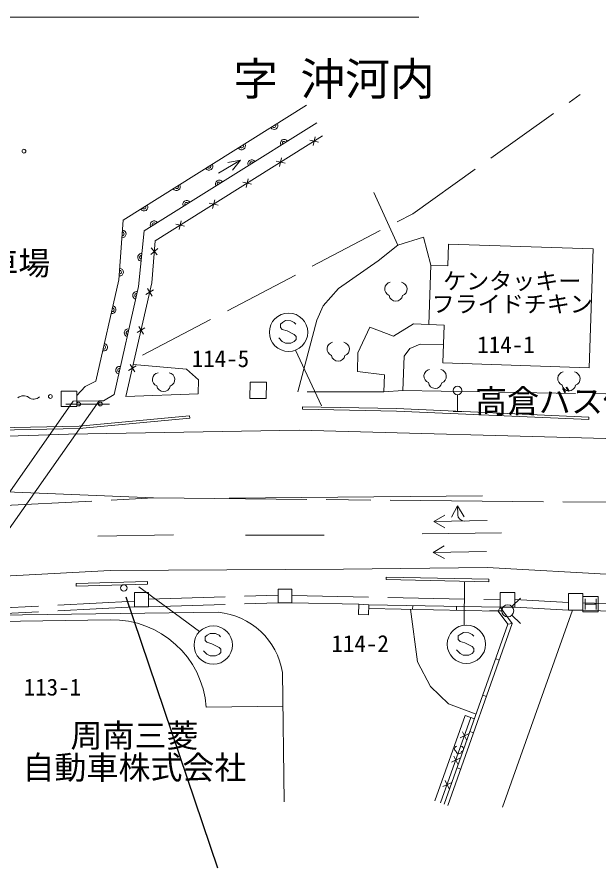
# Model space of a CAD drawing. Units: millimetres, scale not verified. Extents: x 40000 to 680000, y 20000 to 380000.
# Drawn here: x 273816 to 319306, y 266668 to 333224 of the extents above; entities that cross this region are included whole.
import ezdxf
from ezdxf.enums import TextEntityAlignment as Align

# ---------------------------------------------------------------- set-up
doc = ezdxf.new("R2010")
doc.units = ezdxf.units.MM
doc.header["$LTSCALE"] = 1000
doc.linetypes.add('CHAIN', pattern=[18.5, 12, -1.5, 3.5, -1.5])
doc.linetypes.add('DASHED', pattern=[7.5, 6, -1.5])
for name, color, linetype, lineweight in [('M-BGD', 7, 'Continuous', 13), ('M-BGD-EXST', 7, 'Continuous', 13), ('M-BMK', 2, 'CHAIN', 13), ('M-STR-HTXT', 7, 'Continuous', 13), ('M-STR-STR1', 1, 'Continuous', 13), ('M-STR-STRC', 7, 'Continuous', 13)]:
    doc.layers.add(name, color=color, linetype=linetype, lineweight=lineweight)
doc.layers.add('M-BMK-HTXT', color=7, linetype='Continuous')
doc.styles.add('ＭＳ ゴシック', font='')
doc.styles.get('ＭＳ ゴシック').set_extended_font_data('MS Gothic')

msp = doc.modelspace()

# ---------------------------------------------------------------- linework, layer by layer
at = {"layer": 'M-BGD', "linetype": 'DASHED'}
for p, q in [((304744, 317842), (317847, 327162)), ((283613, 306769), (304744, 317842)), ((302484, 303919), (295778, 303919)), ((302484, 303919), (303964, 304002)), ((303964, 304002), (320738, 303738)), ((282986, 287543), (269740, 286842)), ((284093, 287691), (294228, 287993)), ((295297, 287983), (311583, 287644)), ((312738, 287655), (316922, 287430)), ((282986, 287099), (269732, 286398)), ((284093, 287099), (294228, 287401)), ((295297, 287401), (300530, 287293)), ((312738, 287063), (316918, 286838))]:
    msp.add_line(p, q, dxfattribs=at)
at = {"layer": 'M-BGD'}
for p, q in [((282109, 317331), (296448, 326330)), ((297245, 324943), (283762, 316505)), ((284605, 315711), (297693, 323922)), ((296694, 323590), (297383, 323432)), ((297118, 323856), (296960, 323167)), ((294500, 322214), (294342, 321524)), ((289559, 320999), (291284, 322034)), ((290302, 321844), (291284, 322034)), ((290654, 321257), (291284, 322034)), ((294076, 321948), (294766, 321790)), ((291459, 320306), (292148, 320148)), ((291882, 320572), (291724, 319882)), ((303594, 315390), (301716, 319490)), ((289265, 318930), (289107, 318240)), ((288841, 318664), (289530, 318506)), ((281785, 312670), (282109, 317331)), ((286223, 317022), (286913, 316864)), ((286647, 317287), (286489, 316598)), ((283762, 316505), (283319, 312139)), ((284362, 312439), (284605, 315711)), ((303594, 315390), (305594, 316016)), ((305594, 316016), (306168, 313810)), ((284276, 314662), (284812, 315124)), ((284313, 315161), (284775, 314626)), ((302039, 314158), (303594, 315390)), ((307545, 315466), (307487, 313765)), ((318847, 315086), (307545, 315466)), ((318535, 305795), (318847, 315086)), ((298949, 311997), (302039, 314158)), ((306168, 313810), (306012, 309164)), ((307487, 313765), (306168, 313810)), ((279985, 304733), (281785, 312670)), ((282333, 303532), (284362, 312439)), ((283319, 312139), (281401, 303701)), ((283894, 311509), (284493, 311885)), ((284005, 311996), (284381, 311398)), ((297758, 310644), (298949, 311997)), ((297253, 309513), (297758, 310644)), ((295778, 303919), (297253, 309513)), ((283217, 308540), (283816, 308916)), ((283328, 309027), (283705, 308429)), ((300454, 306955), (301382, 308960)), ((301382, 308960), (303239, 308273)), ((303239, 308273), (304818, 309220)), ((304818, 309220), (306012, 309164)), ((306012, 309164), (307193, 309125)), ((307193, 309125), (307094, 306179)), ((304521, 307307), (305319, 307642)), ((305319, 307642), (307142, 307613)), ((300435, 305488), (300454, 306955)), ((304075, 306695), (304521, 307307)), ((303964, 304002), (304075, 306695)), ((307094, 306179), (318535, 305795)), ((282541, 305571), (283139, 305947)), ((282652, 306058), (283028, 305460)), ((287059, 305683), (282905, 306042)), ((287998, 304835), (287059, 305683)), ((287968, 303744), (287998, 304835)), ((302534, 305228), (300435, 305488)), ((302484, 303919), (302534, 305228)), ((279130, 304320), (278482, 303635)), ((279130, 304320), (279985, 304733)), ((292030, 304663), (292023, 303388)), ((292030, 304663), (293306, 304656)), ((293299, 303381), (293306, 304656)), ((277272, 303962), (278482, 303962)), ((277272, 303962), (277272, 302751)), ((278482, 302751), (278482, 303962)), ((281401, 303701), (280575, 303199)), ((282333, 303532), (287968, 303744)), ((277638, 302954), (281038, 302954)), ((280575, 303199), (280241, 303195)), ((293299, 303381), (292023, 303388)), ((278482, 302751), (277272, 302751)), ((296119, 302542), (296123, 302742)), ((296119, 302542), (303479, 302400)), ((296123, 302742), (303485, 302600)), ((303479, 302400), (318508, 301737)), ((303485, 302600), (318516, 301937)), ((278669, 301235), (287303, 302040)), ((278681, 301035), (287322, 301840)), ((287322, 301840), (287303, 302040)), ((318508, 301737), (318516, 301937)), ((269761, 301052), (278669, 301235)), ((269765, 300852), (278681, 301035)), ((278445, 288915), (284005, 289074)), ((278451, 288715), (278445, 288915)), ((278451, 288715), (284011, 288874)), ((284011, 288874), (284005, 289074)), ((302667, 289218), (302671, 289418)), ((302667, 289218), (310698, 289052)), ((302671, 289418), (310702, 289252)), ((310698, 289052), (310702, 289252)), ((282986, 288207), (284093, 288207)), ((282986, 288207), (282986, 287099)), ((284093, 287099), (284093, 288207)), ((294228, 288470), (295297, 288470)), ((294228, 288470), (294228, 287401)), ((295297, 287401), (295297, 288470)), ((311583, 288219), (312738, 288219)), ((311583, 288219), (311583, 287063)), ((312738, 287063), (312738, 288219)), ((316926, 288133), (316918, 286838)), ((316926, 288133), (318045, 288126)), ((318036, 286830), (318045, 288126)), ((284093, 287099), (282986, 287099)), ((295297, 287401), (294228, 287401)), ((300530, 287293), (300497, 286495)), ((300530, 287293), (301327, 287260)), ((301294, 286463), (301327, 287260)), ((301321, 286960), (311429, 286766)), ((301327, 287260), (311583, 287063)), ((304567, 286898), (305131, 282782)), ((304746, 287194), (304740, 286894)), ((308164, 287129), (308158, 286829)), ((311583, 287063), (311429, 286766)), ((312738, 287063), (311583, 287063)), ((311583, 287063), (312529, 285777)), ((318040, 287418), (338659, 286674)), ((269732, 286398), (289547, 286667)), ((301294, 286463), (300497, 286495)), ((311429, 286766), (312193, 285727)), ((317237, 286836), (311764, 271415)), ((318036, 286830), (316918, 286838)), ((318036, 286830), (338645, 286086)), ((281099, 286074), (269973, 285923)), ((312193, 285727), (307207, 271654)), ((312529, 285777), (307489, 271554)), ((312529, 285777), (312193, 285727)), ((311521, 282932), (311238, 283032)), ((305131, 282782), (306139, 280868)), ((294565, 281956), (294703, 271841)), ((306139, 280868), (307556, 279509)), ((310513, 280088), (310230, 280188)), ((288601, 279252), (294601, 279333)), ((307556, 279509), (309703, 278700)), ((308858, 278597), (306488, 271909)), ((309294, 278443), (306924, 271754)), ((309576, 278343), (308858, 278597)), ((308467, 276857), (309105, 277162)), ((308634, 277329), (308938, 276690)), ((309505, 277243), (309222, 277343)), ((307790, 274946), (308428, 275251)), ((307957, 275418), (308261, 274779)), ((308497, 274398), (308214, 274499)), ((307112, 273035), (307751, 273340)), ((307279, 273507), (307584, 272868))]:
    msp.add_line(p, q, dxfattribs=at)
for centre in [(274356, 322729), (276424, 303542), (278630, 302954), (280330, 302954)]:
    msp.add_circle(centre, 150, dxfattribs=at)
for centre, radius, start, end in [((293907, 324735), 300, 212.11123, 32.11123), ((293907, 324735), 150, 212.11123, 32.11123), ((294702, 323352), 300, 32.03918, 212.03918), ((294702, 323352), 150, 32.03918, 212.03918), ((291366, 323141), 300, 212.11123, 32.11123), ((291366, 323141), 150, 212.11123, 32.11123), ((288825, 321546), 300, 212.11123, 32.11123), ((288825, 321546), 150, 212.11123, 32.11123), ((292159, 321760), 300, 32.03918, 212.03918), ((292159, 321760), 150, 32.03918, 212.03918), ((289616, 320169), 300, 32.03918, 212.03918), ((289616, 320169), 150, 32.03918, 212.03918), ((286284, 319951), 300, 212.11123, 32.11123), ((286284, 319951), 150, 212.11123, 32.11123), ((287073, 318577), 300, 32.03918, 212.03918), ((283743, 318357), 300, 212.11123, 32.11123), ((283743, 318357), 150, 212.11123, 32.11123), ((287073, 318577), 150, 32.03918, 212.03918), ((284530, 316986), 300, 32.03918, 212.03918), ((284530, 316986), 150, 32.03918, 212.03918), ((282035, 316263), 300, 266.01748, 86.01748), ((282035, 316263), 150, 266.01748, 86.01748), ((283551, 314422), 300, 84.21276, 264.21276), ((283551, 314422), 150, 84.21276, 264.21276), ((281827, 313270), 300, 266.01748, 86.01748), ((281827, 313270), 150, 266.01748, 86.01748), ((283163, 311451), 300, 77.19573, 257.19573), ((283163, 311451), 150, 77.19573, 257.19573), ((281254, 310331), 300, 257.22336, 77.22336), ((281254, 310331), 150, 257.22336, 77.22336), ((282498, 308526), 300, 77.19573, 257.19573), ((282498, 308526), 150, 77.19573, 257.19573), ((280591, 307405), 300, 257.22336, 77.22336), ((280591, 307405), 150, 257.22336, 77.22336), ((281833, 305600), 300, 77.19573, 257.19573), ((281833, 305600), 150, 77.19573, 257.19573), ((274325, 302928), 676, 53.48112, 131.32715), ((275129, 304014), 676, 233.48112, 311.32715), ((289035, 281094), 5596, 8.85556, 84.75741), ((281258, 278712), 7363, 4.20199, 91.23217)]:
    msp.add_arc(centre, radius, start, end, dxfattribs=at)
at = {"layer": 'M-BGD-EXST'}
for p, q in [((294555, 309340), (294411, 309214)), ((294411, 309214), (294411, 308931)), ((294411, 308931), (294543, 308787)), ((294813, 309478), (294555, 309340)), ((295222, 309472), (294813, 309478)), ((295492, 309334), (295222, 309472)), ((295618, 309208), (295492, 309334)), ((294543, 308787), (294933, 308667)), ((294933, 308667), (295492, 308385)), ((295492, 308385), (295624, 308246)), ((295624, 308246), (295624, 307989)), ((294543, 307851), (294279, 308121)), ((294801, 307725), (294543, 307851)), ((295222, 307725), (294801, 307725)), ((295492, 307857), (295222, 307725)), ((295624, 307989), (295492, 307857)), ((297603, 302812), (295581, 307169)), ((308250, 303671), (308250, 302360)), ((307906, 302360), (308595, 302360)), ((308786, 289022), (308761, 285656)), ((283348, 288661), (288083, 285157)), ((312504, 287111), (313171, 287778)), ((319248, 287899), (318048, 287899)), ((318048, 287899), (318048, 286699)), ((318233, 286881), (318233, 287721)), ((319075, 286877), (319075, 287717)), ((319248, 286699), (319248, 287899)), ((318233, 287301), (319073, 287301)), ((311699, 286778), (310757, 286778)), ((312504, 286445), (313171, 285778)), ((318048, 286699), (319248, 286699)), ((288667, 284877), (288523, 284752)), ((288925, 285016), (288667, 284877)), ((289334, 285009), (288925, 285016)), ((289604, 284871), (289334, 285009)), ((289730, 284745), (289604, 284871)), ((308456, 284938), (308311, 284812)), ((308714, 285076), (308456, 284938)), ((309122, 285070), (308714, 285076)), ((309392, 284932), (309122, 285070)), ((309518, 284806), (309392, 284932)), ((288523, 284752), (288523, 284469)), ((288523, 284469), (288655, 284324)), ((288655, 284324), (289045, 284205)), ((289045, 284205), (289604, 283922)), ((308311, 284812), (308311, 284530)), ((308311, 284530), (308443, 284385)), ((308443, 284385), (308833, 284266)), ((308833, 284266), (309392, 283983)), ((288655, 283388), (288391, 283658)), ((289604, 283922), (289736, 283784)), ((289736, 283784), (289736, 283526)), ((308443, 283449), (308179, 283719)), ((309392, 283983), (309524, 283845)), ((309524, 283587), (309392, 283455)), ((309524, 283845), (309524, 283587)), ((288913, 283262), (288655, 283388)), ((289334, 283262), (288913, 283262)), ((289604, 283394), (289334, 283262)), ((289736, 283526), (289604, 283394)), ((308701, 283323), (308443, 283449)), ((309122, 283323), (308701, 283323)), ((309392, 283455), (309122, 283323))]:
    msp.add_line(p, q, dxfattribs=at)
for centre, radius in [((295041, 308568), 1500), ((308250, 304016), 345), ((282164, 288571), 250), ((312171, 286778), 471), ((289153, 284106), 1500), ((308941, 284167), 1500)]:
    msp.add_circle(centre, radius, dxfattribs=at)
for centre, radius, start, end in [((303094, 311954), 537, 100.75605, 249.2973), ((303761, 311947), 545, 290.56616, 78.96113), ((303430, 311532), 532, 188.73985, 349.61114), ((298587, 307258), 537, 100.75605, 249.2973), ((299253, 307251), 545, 290.56616, 78.96113), ((298922, 306836), 532, 188.73985, 349.61114), ((306162, 305130), 537, 100.75605, 249.2973), ((306829, 305122), 545, 290.56616, 78.96113), ((284938, 304879), 537, 100.75605, 249.2973), ((285605, 304872), 545, 290.56616, 78.96113), ((316618, 304942), 537, 100.75605, 249.2973), ((317284, 304935), 545, 290.56616, 78.96113), ((285273, 304457), 532, 188.73985, 349.61114), ((306497, 304708), 532, 188.73985, 349.61114), ((316953, 304520), 532, 188.73985, 349.61114), ((308227, 275985), 215, 100.75605, 249.2973), ((308361, 275816), 213, 188.73985, 349.61114), ((308493, 275982), 218, 290.56616, 78.96113)]:
    msp.add_arc(centre, radius, start, end, dxfattribs=at)
at = {"layer": 'M-BMK'}
for p, q in [((267687, 294738), (284477, 295615)), ((284477, 295615), (329119, 295177))]:
    msp.add_line(p, q, dxfattribs=at)
at = {"layer": 'M-STR-HTXT'}
msp.add_lwpolyline([(263024, 298459), (269154, 333224), (305219, 333224)], dxfattribs=at)
at = {"layer": 'M-STR-STR1'}
for p, q in [((266482, 286405), (278197, 303172)), ((268619, 286688), (280241, 303195)), ((280241, 303195), (278197, 303172))]:
    msp.add_line(p, q, dxfattribs=at)
at = {"layer": 'M-STR-STRC'}
for p, q in [((277830, 300600), (295880, 300903)), ((295880, 300903), (329330, 299994)), ((260966, 300045), (277830, 300600)), ((270157, 296213), (284477, 295615)), ((290404, 295594), (310205, 295766)), ((307770, 294112), (308252, 294988)), ((308770, 294133), (308252, 294988)), ((308266, 294296), (308252, 294988)), ((307246, 294275), (306391, 293757)), ((310565, 293843), (306391, 293757)), ((307267, 293275), (306391, 293757)), ((311695, 292874), (305494, 292799)), ((286045, 292724), (280145, 292611)), ((297827, 292686), (291683, 292686)), ((307200, 291864), (306344, 291346)), ((310519, 291432), (306344, 291346)), ((307220, 290864), (306344, 291346)), ((269476, 289315), (281093, 289932)), ((281093, 289932), (299346, 290048)), ((299346, 290048), (310577, 290164)), ((310577, 290164), (332535, 288929))]:
    msp.add_line(p, q, dxfattribs=at)
at = {"layer": 'M-STR-STRC', "lineweight": 25}
msp.add_line((282317, 287876), (289497, 266668), dxfattribs=at)
at = {"layer": 'M-STR-STRC'}
msp.add_arc((308766, 294306), 500, 181.18752, 271.18752, dxfattribs=at)

# ---------------------------------------------------------------- texts
at = {"layer": 'M-BMK-HTXT', "style": 'ＭＳ ゴシック'}
for s, height, p in [('字 沖河内', 2566, (290718, 326331)), ('ケンタッキー', 1320, (307122, 311523)), ('フライドチキン', 1320, (306222, 309723)), ('114-1', 1320, (309793, 306545)), ('114-5', 1320, (287471, 305449)), ('114-2', 1320, (298393, 283167)), ('113-1', 1320, (274336, 279760)), ('周南三菱', 1833, (277993, 275560)), ('自動車株式会社', 1833, (274243, 273060))]:
    msp.add_text(s, height=height, dxfattribs=at).set_placement(p, align=Align.BOTTOM_LEFT)
msp.add_text('駐車場', height=1833, rotation=0.241, dxfattribs=at).set_placement((268922, 312473), align=Align.BOTTOM_LEFT)
msp.add_text('高倉バス停', height=1833, dxfattribs=at).set_placement((309626, 303178), align=Align.MIDDLE_LEFT)

doc.saveas('drawing.dxf')
